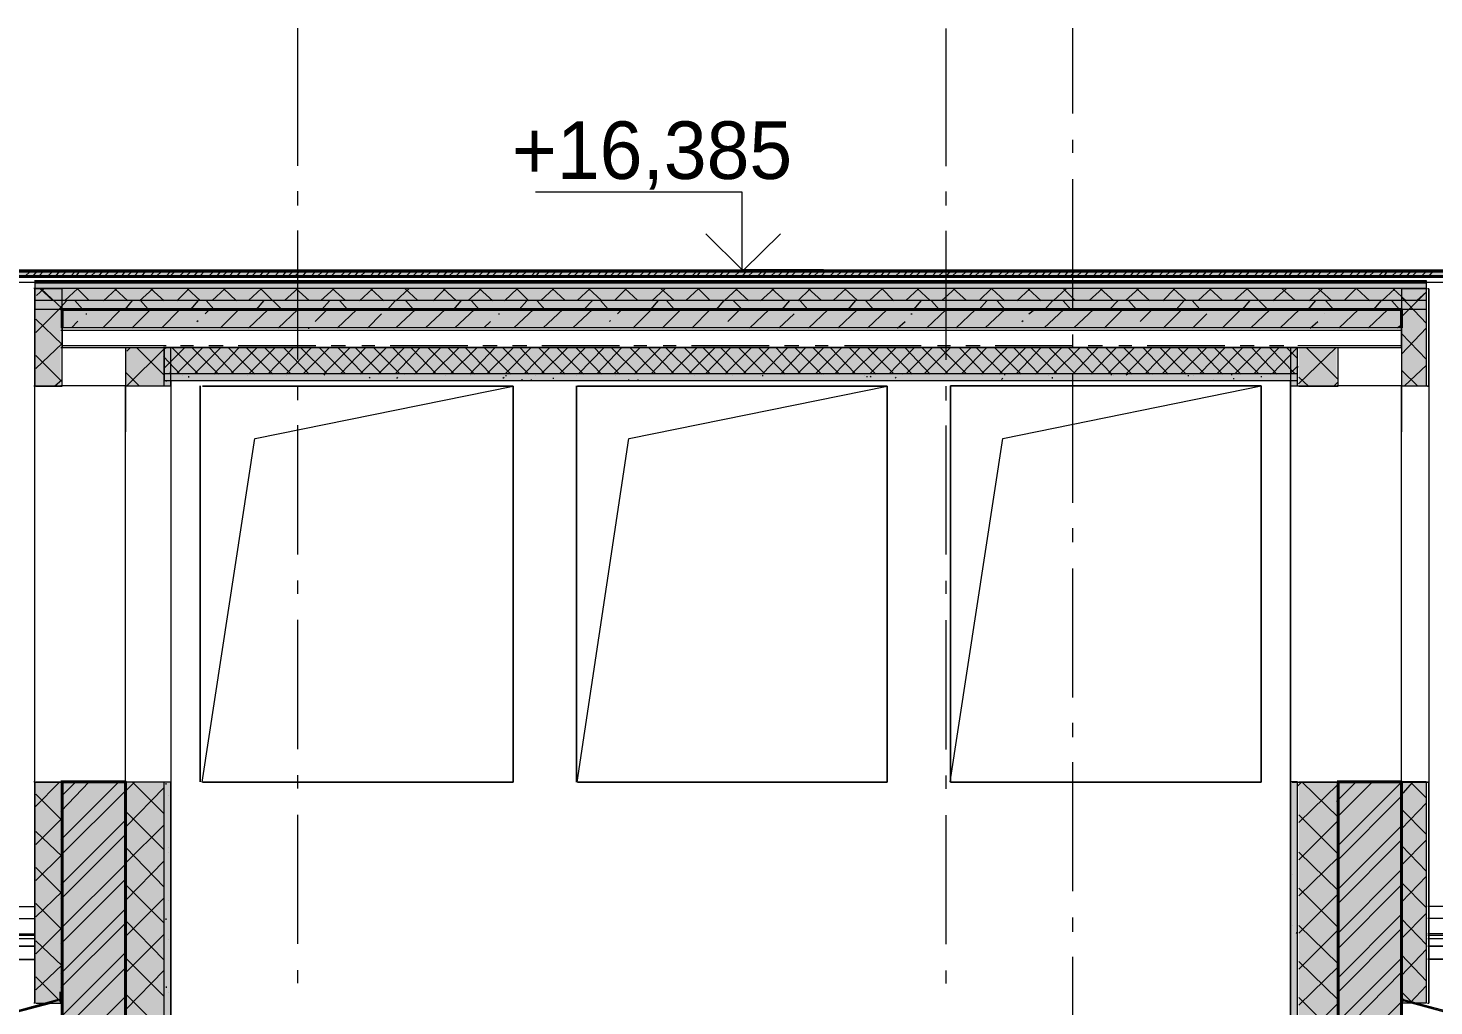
# Model space of a CAD drawing. Header units: millimetres. Extents: x -135211 to 49383, y -8033 to 228499.
# Drawn here: x -47643 to -42201, y 62192 to 65976 of the extents above; entities that cross this region are included whole.
import ezdxf

# ---------------------------------------------------------------- set-up
doc = ezdxf.new("R2010")
doc.units = ezdxf.units.MM
doc.layers.add('PDF _Геометрия', color=7, linetype='Continuous', true_color=0x1d1d1d)
doc.layers.add('PDF _Сплошная заливка', color=7, linetype='Continuous', true_color=0xffffff)
doc.layers.add('PDF _Текст', color=7, linetype='Continuous')

msp = doc.modelspace()

# ---------------------------------------------------------------- hatches: boundary and pattern name
at = {"layer": 'PDF _Сплошная заливка', "transparency": 33554559}
h = msp.add_hatch(color=256, dxfattribs=at)
h.paths.add_polyline_path([(-47517.6, 64591.3), (-47517.6, 64967.3), (-47613.1, 64967.3), (-47613.1, 64591.3)])
h.paths.add_polyline_path([(-47517.6, 63058.9), (-47613.1, 63058.9), (-47613.1, 62203.9), (-47517.6, 62203.9)])
h = msp.add_hatch(color=256, dxfattribs=at)
h.paths.add_polyline_path([(-42230.5, 64591.3), (-42230.5, 64967.9), (-42326.7, 64967.9), (-42326.7, 64591.3)])
h.paths.add_polyline_path([(-42230.5, 63058.9), (-42326.7, 63058.9), (-42326.7, 62203.9), (-42230.5, 62203.9)])
h = msp.add_hatch(color=256, dxfattribs=at)
h.paths.add_polyline_path([(-47119.7, 64591.3), (-47119.7, 64739.1), (-47264.7, 64739.1), (-47264.7, 64591.3)])
h.paths.add_polyline_path([(-47119.7, 63058.9), (-47264.7, 63058.9), (-47264.7, 61175.2), (-47119.7, 61175.2)])
h = msp.add_hatch(color=256, dxfattribs=at)
h.paths.add_polyline_path([(-47094.3, 64591.3), (-47094.3, 64738.9), (-47115.8, 64738.9), (-47115.8, 64591.3)])
h.paths.add_polyline_path([(-47094.3, 63058.9), (-47115.8, 63058.9), (-47115.8, 61175.2), (-47094.3, 61175.2)])
h = msp.add_hatch(color=256, dxfattribs=at)
h.paths.add_polyline_path([(-42730, 64591.3), (-42730, 64739.4), (-42755.3, 64739.4), (-42755.3, 64591.3)])
h.paths.add_polyline_path([(-42730, 63058.9), (-42755.3, 63058.9), (-42755.3, 61175.2), (-42730, 61175.2)])
h = msp.add_hatch(color=256, dxfattribs=at)
h.paths.add_polyline_path([(-42577.6, 64591.3), (-42577.6, 64738.7), (-42724.2, 64738.7), (-42724.2, 64591.3)])
h.paths.add_polyline_path([(-42577.6, 63058.9), (-42724.2, 63058.9), (-42724.2, 61175.2), (-42577.6, 61175.2)])
h = msp.add_hatch(color=256, dxfattribs=at)
h.paths.add_polyline_path([(-47598, 62199.6), (-47589.6, 62195.4), (-47589.6, 62199.6)])
h.paths.add_polyline_path([(-47648.8, 62186.9), (-47636.1, 62182.7), (-47636.1, 62186.9)])
h.paths.add_polyline_path([(-47682.7, 62178.5), (-47670, 62174.2), (-47670, 62178.5)])
h.paths.add_polyline_path([(-47615, 62195.4), (-47606.5, 62191.2), (-47606.5, 62195.4)])
h.paths.add_polyline_path([(-47699.6, 62174.2), (-47682.7, 62170), (-47682.7, 62174.2)])
h.paths.add_polyline_path([(-47581.1, 62203.9), (-47576.9, 62199.6), (-47576.9, 62203.9)])
h.paths.add_polyline_path([(-47665.8, 62182.7), (-47653.1, 62178.5), (-47653.1, 62182.7)])
h.paths.add_polyline_path([(-47559.9, 62203.9), (-47559.9, 62207.4), (-47563.4, 62207.4)])
h.paths.add_polyline_path([(-47631.9, 62191.2), (-47623.4, 62186.9), (-47623.4, 62191.2)])
h.paths.add_polyline_path([(-47699.6, 62170), (-47712.1, 62170), (-47712.1, 62168.9), (-47699.6, 62165.8)])
h = msp.add_hatch(color=256, dxfattribs=at)
h.paths.add_polyline_path([(-42272.8, 62203.9), (-42264.4, 62199.6), (-42264.4, 62203.9)])
h.paths.add_polyline_path([(-42145.8, 62170), (-42133.1, 62165.8), (-42133.1, 62144.6), (-42128.9, 62170)])
h.paths.add_polyline_path([(-42162.8, 62174.2), (-42145.8, 62170), (-42145.8, 62174.2)])
h.paths.add_polyline_path([(-42179.7, 62178.5), (-42162.8, 62174.2), (-42162.8, 62178.5)])
h.paths.add_polyline_path([(-42192.4, 62182.7), (-42179.7, 62178.5), (-42179.7, 62182.7)])
h.paths.add_polyline_path([(-42226.3, 62191.2), (-42213.6, 62186.9), (-42213.6, 62191.2)])
h.paths.add_polyline_path([(-42209.3, 62186.9), (-42196.6, 62182.7), (-42196.6, 62186.9)])
h.paths.add_polyline_path([(-42255.9, 62199.6), (-42247.4, 62195.4), (-42247.4, 62199.6)])
h.paths.add_polyline_path([(-42239, 62195.4), (-42230.5, 62191.2), (-42230.5, 62195.4)])
h.paths.add_polyline_path([(-42285.5, 62208.1), (-42281.3, 62203.9), (-42281.3, 62208.1)])

# ---------------------------------------------------------------- linework, layer by layer
at = {"layer": 'PDF _Геометрия', "color": 7, "lineweight": 9}
for points in [[(-46599.1, 65442.2), (-46599.1, 65975.5)], [(-44089.7, 65441.2), (-44089.7, 65974.6)], [(-43598.4, 65645.4), (-43598.4, 65975.6)], [(-43598.4, 65493), (-43598.4, 65543.8)], [(-43598.4, 64891.9), (-43598.4, 65391.4)], [(-46599.1, 65289.8), (-46599.1, 65344.8)], [(-44879.4, 65039.9), (-44879.4, 65340.4), (-45679.2, 65340.4)], [(-44089.7, 65288.9), (-44089.7, 65343.9)], [(-46599.1, 64692.9), (-46599.1, 65192.4)], [(-44089.7, 64691.9), (-44089.7, 65191.5)], [(-42159.4, 65035.4), (-42159.4, 65039.6), (-47679.3, 65039.6)], [(-44721.5, 65039.2), (-45022.2, 65039.2)], [(-44651.3, 65039.9), (-44880, 65039.9)], [(-44563.5, 65040.1), (-44652.2, 65040.1)], [(-47680.4, 64993.2), (-47616.9, 64993.2)], [(-47618.5, 64887.5), (-42229.6, 64887.5), (-42229.6, 64921.4), (-42229.6, 64968), (-42229.6, 64989.1), (-42229.6, 64993.4), (-42229.6, 64997.5), (-47618.5, 64997.5)], [(-42229.6, 64993.4), (-47618.5, 64993.4)], [(-42229.6, 64989.1), (-47618.5, 64989.1)], [(-47616.9, 64997.4), (-47616.9, 64993.2), (-47616.9, 64988.9), (-47616.9, 64967.8), (-47616.9, 64921.2), (-47616.9, 64887.3)], [(-42227, 64993), (-42159.4, 64993), (-42159.4, 65018.5)], [(-47621.1, 64591), (-47616.9, 64591), (-47616.9, 64967.8), (-47621.1, 64967.8)], [(-42326.7, 64968), (-42229.6, 64968), (-47618.5, 64968)], [(-47616.9, 64967.2), (-47616.9, 64967.2)], [(-47613.1, 64590.5), (-47511.6, 64590.5), (-47511.6, 64967.3), (-47613.1, 64967.3)], [(-42326.1, 64967.9), (-42326.1, 64591.1), (-42575.9, 64591.1)], [(-42326.7, 64591.2), (-42229.6, 64591.2), (-42229.6, 64968)], [(-42220.9, 64967.4), (-42220.9, 64590.6), (-42322.4, 64590.6)], [(-42225.3, 64590.6), (-42220.9, 64590.6), (-42220.9, 64967.4), (-42225.3, 64967.4)], [(-42220.9, 64967.4), (-42220.9, 64967.4)], [(-42229.6, 64921.4), (-47618.5, 64921.4)], [(-47515.9, 64739.3), (-42326.1, 64739.3), (-42326.1, 64815.4), (-47515.9, 64815.4)], [(-47511.6, 64814.8), (-47511.6, 64738.7)], [(-47515.9, 64807), (-42326.1, 64807)], [(-43598.4, 64739.6), (-43598.4, 64790.4)], [(-47510, 64746.9), (-47108, 64746.9)], [(-47265.9, 64739.2), (-47265.9, 64591.1), (-47265.9, 64413.3)], [(-47265.2, 64590.9), (-47116.8, 64590.9), (-47116.8, 64739.1), (-47265.2, 64739.1)], [(-47119.3, 64612.5), (-42729.7, 64612.5), (-42729.7, 64637.8), (-42729.7, 64739.4), (-47119.3, 64739.4)], [(-47116.8, 64739.1), (-47116.8, 64637.5), (-47116.8, 64612.1)], [(-47115.8, 64590.8), (-47090.4, 64590.8), (-47090.4, 64739), (-47115.8, 64739)], [(-47053.5, 64747.6), (-47002.7, 64747.6)], [(-46943.7, 64747.6), (-46888.6, 64747.6)], [(-46829.4, 64747.6), (-46528.9, 64747.6)], [(-46469.7, 64747.7), (-46414.8, 64747.7)], [(-46351.4, 64747.1), (-46300.8, 64747.1)], [(-46241.4, 64747.1), (-45941, 64747.1)], [(-45882.2, 64747.2), (-45827, 64747.2)], [(-45768.2, 64747.2), (-45712.9, 64747.2)], [(-45653.9, 64747.2), (-45353.2, 64747.2)], [(-45298.6, 64747.8), (-45247.9, 64747.8)], [(-45184.6, 64747.9), (-45133.8, 64747.9)], [(-45074.7, 64747.9), (-44774.1, 64747.9)], [(-44714.9, 64747.9), (-44660, 64747.9)], [(-44596.6, 64747.4), (-44546, 64747.4)], [(-44482.8, 64747.4), (-44186.2, 64747.4)], [(-44123, 64747.4), (-44072.2, 64747.4)], [(-44013.4, 64747.4), (-43958.1, 64747.4)], [(-43899.1, 64747.5), (-43598.4, 64747.5)], [(-43539.4, 64747.5), (-43484.3, 64747.5)], [(-43421, 64747), (-43370.3, 64747)], [(-43311, 64747), (-43010.5, 64747)], [(-42951.3, 64747), (-42896.5, 64747)], [(-42837.3, 64747), (-42782.4, 64747)], [(-42756.1, 64739.5), (-42756.1, 64591.4), (-42756.1, 63059), (-42756.1, 61175.3)], [(-42755.3, 64591.3), (-42729.7, 64591.3), (-42729.7, 64739.4), (-42755.3, 64739.4)], [(-42728.1, 64747.7), (-42326.1, 64747.7)], [(-42724.2, 64590.6), (-42571.8, 64590.6), (-42571.8, 64738.7), (-42724.2, 64738.7)], [(-42729.7, 64637.8), (-47119.3, 64637.8)], [(-47090.4, 64612), (-47090.4, 61415.9)], [(-43598.4, 64138.5), (-43598.4, 64638)], [(-42756.1, 61416.6), (-42756.1, 64612.6)], [(-47511.6, 64590.5), (-47617.3, 64590.5)], [(-47616.9, 64590.4), (-47616.9, 64590.4)], [(-47616.9, 63057.9), (-47616.9, 64590.4)], [(-47515.8, 63058.7), (-47265.9, 63058.7), (-47265.9, 64591.1), (-47515.8, 64591.1)], [(-47264.3, 64590.8), (-47090.4, 64590.8), (-47090.4, 63058.4), (-47264.3, 63058.4)], [(-46976.4, 63059), (-46976.4, 64591.4)], [(-46967.8, 64590.3), (-45765.6, 64590.3), (-45765.6, 63057.7), (-46967.8, 63057.7)], [(-46764.4, 64387.1), (-45765.6, 64590.3)], [(-46599.1, 64536.3), (-46599.1, 64591.3)], [(-45519.9, 63058.4), (-45519.9, 64590.8)], [(-45516, 64590.3), (-44317.8, 64590.3), (-44317.8, 63057.8), (-45516, 63057.8)], [(-45316.9, 64387.1), (-44317.8, 64590.3)], [(-44089.7, 64535.3), (-44089.7, 64590.3)], [(-44072.2, 64590.8), (-42870.1, 64590.8), (-42870.1, 63058.4), (-44072.2, 63058.4)], [(-44072.2, 63058.4), (-44072.2, 64590.8)], [(-43869.4, 64387.6), (-42870.1, 64590.8)], [(-42571.8, 64590.6), (-42749.7, 64590.6)], [(-42575.9, 63058.7), (-42326.1, 63058.7), (-42326.1, 64591.1), (-42326.1, 64413.3)], [(-42220.9, 64590.6), (-42220.9, 64590.6)], [(-42220.9, 64590.6), (-42220.9, 63058.2)], [(-46599.1, 63939.4), (-46599.1, 64438.9)], [(-44089.7, 63938.4), (-44089.7, 64437.9)], [(-46968.9, 63057.9), (-46765.8, 64387.2)], [(-45517.1, 63057.9), (-45318.1, 64387.2)], [(-44073.7, 63058.6), (-43870.4, 64387.8)], [(-43598.4, 63986.1), (-43598.4, 64041.1)], [(-46599.1, 63787), (-46599.1, 63837.9)], [(-44089.7, 63786), (-44089.7, 63836.8)], [(-43598.4, 63385), (-43598.4, 63884.5)], [(-46599.1, 63186), (-46599.1, 63685.4)], [(-44089.7, 63184.8), (-44089.7, 63684.4)], [(-43598.4, 63232.6), (-43598.4, 63287.6)], [(-43598.4, 62635.7), (-43598.4, 63135.2)], [(-46599.1, 63033.6), (-46599.1, 63084.4)], [(-44089.7, 63032.4), (-44089.7, 63083.2)], [(-47621.1, 62203.5), (-47616.9, 62203.5), (-47616.9, 63058.6), (-47621.1, 63058.6)], [(-47617.3, 63058), (-47511.6, 63058), (-47613.1, 63058)], [(-47616.9, 63057.9), (-47616.9, 63057.9)], [(-47265.2, 61174.7), (-47116.8, 61174.7), (-47116.8, 63058.5), (-47265.2, 63058.5)], [(-47115.8, 61174.6), (-47090.4, 61174.6), (-47090.4, 63058.4), (-47115.8, 63058.4)], [(-42755.3, 61175.2), (-42729.7, 61175.2), (-42729.7, 63058.9), (-42755.3, 63058.9)], [(-42749.7, 63058.1), (-42571.8, 63058.1), (-42724.2, 63058.1)], [(-42326.7, 62203.7), (-42229.6, 62203.7), (-42229.6, 63058.8), (-42326.7, 63058.8)], [(-42322.4, 63058.2), (-42220.9, 63058.2), (-42220.9, 62203)], [(-42225.3, 62203), (-42220.9, 62203), (-42220.9, 63058.2), (-42225.3, 63058.2)], [(-42220.9, 63058.2), (-42220.9, 63058.2)], [(-46599.1, 62432.5), (-46599.1, 62932)], [(-44089.7, 62431.3), (-44089.7, 62930.8)], [(-47616.9, 62575.3), (-51121.9, 62575.3)], [(-47616.9, 62528.8), (-50360, 62528.8)], [(-43598.4, 62479.1), (-43598.4, 62534.1)], [(-41984, 62576.2), (-42225.2, 62576.2)], [(-41984, 62529.7), (-42225.2, 62529.7)], [(-50474.5, 62452.5), (-47616.9, 62452.5)], [(-50339, 62465.3), (-47616.9, 62465.3)], [(-47616.9, 62469.5), (-50326.4, 62469.5)], [(-41984, 62470.4), (-42225.2, 62470.4)], [(-42225.2, 62466.1), (-41984, 62466.1)], [(-42225.2, 62453.4), (-41984, 62453.4)], [(-43598.4, 61882.2), (-43598.4, 62381.7)], [(-46599.1, 62280.1), (-46599.1, 62330.9)], [(-44089.7, 62278.9), (-44089.7, 62329.7)], [(-47715.2, 62165.6), (-47529.1, 62216.4), (-47529.1, 62212.2), (-47715.2, 62161.3)], [(-47564.2, 62203.2), (-47712.4, 62165.1)], [(-47712.1, 62160.8), (-47555.5, 62203.1)], [(-47616.9, 62202.8), (-47616.9, 62202.8)], [(-47613.1, 62202.9), (-47511.6, 62202.9)], [(-47529.1, 62212.2), (-47529.1, 62216.4)], [(-47524.2, 62211.4), (-47511.6, 62211.4), (-47511.6, 62215.6), (-47524.2, 62215.6)], [(-47520.4, 62246), (-47520.4, 62216.3)], [(-47515.8, 62215.6), (-47511.6, 62215.6), (-47511.6, 62245.2), (-47515.8, 62245.2)], [(-42326.1, 62216.3), (-42326.1, 62245.9), (-42326.1, 62216.3), (-42326.1, 62212)], [(-42326.1, 62245.9), (-42326.1, 62245.9)], [(-42326.1, 62216.3), (-42326.1, 62216.3)], [(-42325.7, 62212), (-42317.4, 62212), (-42317.4, 62216.3), (-42325.7, 62216.3)], [(-42289.6, 62203.9), (-42133.1, 62161.5), (-42319.2, 62212.3)], [(-42317.4, 62216.3), (-42317.4, 62212)], [(-42314.9, 62215.9), (-42124.3, 62165.1), (-42124.3, 62143.9), (-42128.8, 62143.9), (-42124.3, 62143.9), (-42124.3, 62165.1), (-42276.9, 62203.1)], [(-42220.9, 62203), (-42220.9, 62203)]]:
    msp.add_lwpolyline(points, dxfattribs=at)
at = {"layer": 'PDF _Геометрия', "color": 7, "lineweight": 18}
for points in [[(-44879.4, 65039.9), (-45019.2, 65179.6)], [(-44874.1, 65039.2), (-44730.2, 65179)]]:
    msp.add_lwpolyline(points, dxfattribs=at)
at = {"layer": 'PDF _Геометрия', "color": 7, "lineweight": 40}
for points in [[(-47679.3, 65014.2), (-42159.4, 65014.2), (-42159.4, 65035.4), (-47679.3, 65035.4)], [(-42326.1, 64815.4), (-42326.1, 64887.4), (-47515.9, 64887.4)], [(-47511.6, 64886.8), (-47511.6, 64814.8)], [(-47515.8, 61174.9), (-47265.9, 61174.9), (-47265.9, 63058.7), (-47515.8, 63058.7)], [(-47511.6, 62202.9), (-47511.6, 63058), (-47511.6, 62202.9), (-47511.6, 61174.2)], [(-47265.9, 63058.7), (-47265.9, 61174.9)], [(-42575.9, 63058.7), (-42326.1, 63058.7), (-42326.1, 62203.6), (-42326.1, 61174.9), (-42575.9, 61174.9)], [(-42326.1, 62203.6), (-42326.1, 63058.7)]]:
    msp.add_lwpolyline(points, dxfattribs=at)
at = {"layer": 'PDF _Геометрия', "lineweight": 9}
for points in [[(-47655.4, 65014.4), (-47634.4, 65035.5)], [(-47624.9, 65014.2), (-47608.1, 65035.4)], [(-47602.8, 65014.7), (-47581.8, 65035.9)], [(-47567.7, 65014), (-47546.7, 65035.2)], [(-47537.2, 65013.9), (-47520.4, 65035)], [(-47515.1, 65014.3), (-47494, 65035.4)], [(-47480, 65013.6), (-47459, 65034.8)], [(-47458.2, 65014.6), (-47441.4, 65035.8)], [(-47427.4, 65013.9), (-47406.3, 65035.1)], [(-47401, 65014.4), (-47380, 65035.5)], [(-47370.5, 65014.2), (-47353.7, 65035.4)], [(-47348.4, 65014.6), (-47327.3, 65035.8)], [(-47313.3, 65013.9), (-47292.2, 65035.1)], [(-47282.8, 65013.8), (-47265.9, 65035)], [(-47260.7, 65014.2), (-47239.6, 65035.4)], [(-47234.4, 65014.7), (-47213.3, 65035.8)], [(-47203.8, 65014.5), (-47187, 65035.7)], [(-47173, 65013.8), (-47151.9, 65035)], [(-47146.7, 65014.2), (-47125.5, 65035.4)], [(-47111.6, 65013.6), (-47090.4, 65034.7)], [(-47094, 65014.6), (-47072.9, 65035.8)], [(-47058.9, 65013.9), (-47037.8, 65035)], [(-47032.6, 65014.3), (-47011.5, 65035.5)], [(-47002.1, 65014.2), (-46985.2, 65035.3)], [(-46980, 65014.6), (-46958.8, 65035.8)], [(-46944.9, 65013.9), (-46923.7, 65035.1)], [(-46914.4, 65013.8), (-46897.4, 65035)], [(-46892.3, 65014.2), (-46871.1, 65035.4)], [(-46866, 65014.6), (-46844.8, 65035.8)], [(-46835.4, 65014.5), (-46818.4, 65035.7)], [(-46804.6, 65013.8), (-46783.4, 65035)], [(-46778.2, 65014.2), (-46757, 65035.4)], [(-46747.7, 65014.2), (-46730.7, 65035.3)], [(-46725.6, 65014.6), (-46704.4, 65035.7)], [(-46690.5, 65013.8), (-46669.3, 65035)], [(-46660, 65013.7), (-46643, 65034.9)], [(-46637.9, 65014.1), (-46616.6, 65035.3)], [(-46611.6, 65014.6), (-46590.3, 65035.8)], [(-46581, 65014.4), (-46564, 65035.7)], [(-46550.2, 65013.7), (-46528.9, 65034.9)], [(-46523.9, 65014.2), (-46502.6, 65035.3)], [(-46497.5, 65014.6), (-46476.3, 65035.8)], [(-46471.2, 65014.5), (-46449.9, 65035.7)], [(-46436.1, 65013.8), (-46414.8, 65034.9)], [(-46409.8, 65014.2), (-46388.5, 65035.4)], [(-46379.2, 65014.1), (-46362.2, 65035.3)], [(-46357.2, 65014.5), (-46335.9, 65035.7)], [(-46322.1, 65013.8), (-46300.8, 65035)], [(-46291.5, 65013.7), (-46274.5, 65034.9)], [(-46269.5, 65014.1), (-46248.1, 65035.3)], [(-46243.2, 65014.5), (-46221.8, 65035.7)], [(-46212.6, 65014.4), (-46195.5, 65035.6)], [(-46181.8, 65013.7), (-46160.4, 65034.9)], [(-46155.4, 65014.2), (-46134.1, 65035.3)], [(-46124.9, 65014.1), (-46107.8, 65035.2)], [(-46102.8, 65014.5), (-46081.4, 65035.6)], [(-46067.7, 65013.7), (-46046.3, 65034.9)], [(-46037.1, 65013.7), (-46020, 65034.8)], [(-46015.1, 65014.1), (-45993.7, 65035.2)], [(-45988.8, 65014.5), (-45967.4, 65035.6)], [(-45958.2, 65014.4), (-45941, 65035.5)], [(-45927.4, 65013.7), (-45905.9, 65034.8)], [(-45901.1, 65014.1), (-45879.6, 65035.3)], [(-45870.5, 65014), (-45853.3, 65035.2)], [(-45847.9, 65014.4), (-45827, 65035.6)], [(-45812.8, 65013.7), (-45791.9, 65034.9)], [(-45786.5, 65014.1), (-45765.6, 65035.3)], [(-45760.2, 65014), (-45739.2, 65035.2)], [(-45733.9, 65014.4), (-45712.9, 65035.6)], [(-45698.8, 65013.8), (-45677.8, 65034.9)], [(-45677.5, 65014.7), (-45660.3, 65035.9)], [(-45646.1, 65014.1), (-45625.2, 65035.2)], [(-45619.8, 65014.4), (-45598.9, 65035.6)], [(-45589.2, 65014.4), (-45572.5, 65035.5)], [(-45558.4, 65013.6), (-45537.4, 65034.8)], [(-45532.1, 65014.1), (-45511.1, 65035.2)], [(-45501.5, 65014), (-45484.8, 65035.1)], [(-45479.5, 65014.4), (-45458.5, 65035.6)], [(-45444.4, 65013.7), (-45423.4, 65034.9)], [(-45413.8, 65013.6), (-45397.1, 65034.7)], [(-45391.7, 65014), (-45370.7, 65035.2)], [(-45365.4, 65014.4), (-45344.4, 65035.6)], [(-45334.8, 65014.3), (-45318.1, 65035.5)], [(-45312.8, 65014.7), (-45291.8, 65035.9)], [(-45277.7, 65014), (-45256.7, 65035.2)], [(-45247.1, 65013.9), (-45230.3, 65035.1)], [(-45225.1, 65014.3), (-45204, 65035.5)], [(-45190, 65013.6), (-45168.9, 65034.8)], [(-45163.7, 65014), (-45142.6, 65035.2)], [(-45137.4, 65013.9), (-45116.3, 65035.1)], [(-45111, 65014.4), (-45090, 65035.5)], [(-45076, 65013.7), (-45054.9, 65034.8)], [(-45054.1, 65014.6), (-45037.3, 65035.8)], [(-45023.3, 65014), (-45002.2, 65035.1)], [(-44997, 65014.4), (-44975.9, 65035.6)], [(-44966.4, 65014.2), (-44949.6, 65035.4)], [(-44944.4, 65014.7), (-44923.3, 65035.8)], [(-44909.3, 65014), (-44888.2, 65035.2)], [(-44878.6, 65013.9), (-44861.8, 65035)], [(-44856.7, 65014.3), (-44835.5, 65035.4)], [(-44821.6, 65013.6), (-44800.4, 65034.8)], [(-44799.7, 65014.6), (-44782.9, 65035.8)], [(-44768.9, 65013.9), (-44747.8, 65035.1)], [(-44742.6, 65014.3), (-44721.5, 65035.5)], [(-44712, 65014.2), (-44695.1, 65035.4)], [(-44690, 65014.6), (-44668.8, 65035.8)], [(-44654.9, 65014), (-44633.7, 65035.1)], [(-44624.2, 65013.8), (-44607.4, 65035)], [(-44602.3, 65014.2), (-44581.1, 65035.4)], [(-44576, 65014.7), (-44554.7, 65035.8)], [(-44540.9, 65014), (-44519.6, 65035.2)], [(-44514.6, 65013.9), (-44493.3, 65035)], [(-44488.2, 65014.2), (-44467, 65035.4)], [(-44461.9, 65014.7), (-44440.7, 65035.8)], [(-44431.2, 65014.5), (-44414.4, 65035.7)], [(-44400.5, 65013.9), (-44379.3, 65035)], [(-44374.2, 65014.3), (-44352.9, 65035.5)], [(-44343.5, 65014.2), (-44326.6, 65035.4)], [(-44321.6, 65014.6), (-44300.3, 65035.8)], [(-44286.5, 65013.9), (-44265.2, 65035.1)], [(-44255.8, 65013.8), (-44238.9, 65035)], [(-44233.9, 65014.2), (-44212.6, 65035.4)], [(-44207.5, 65014.6), (-44186.2, 65035.8)], [(-44176.8, 65014.5), (-44159.9, 65035.7)], [(-44146.1, 65013.8), (-44124.8, 65035)], [(-44119.8, 65014.2), (-44098.5, 65035.4)], [(-44089.1, 65014.1), (-44072.2, 65035.3)], [(-44067.2, 65014.6), (-44045.9, 65035.7)], [(-44032.1, 65013.9), (-44010.8, 65035)], [(-44001.4, 65013.7), (-43984.4, 65034.9)], [(-43979.5, 65014.1), (-43958.1, 65035.3)], [(-43953.2, 65014.6), (-43931.8, 65035.8)], [(-43922.4, 65014.4), (-43905.5, 65035.6)], [(-43891.7, 65013.8), (-43870.4, 65035)], [(-43865.4, 65014.2), (-43844, 65035.3)], [(-43839.1, 65014.6), (-43817.7, 65035.8)], [(-43812.8, 65014.5), (-43791.4, 65035.6)], [(-43777.7, 65013.8), (-43756.3, 65035)], [(-43751.4, 65014.2), (-43730, 65035.4)], [(-43720.7, 65014.1), (-43703.7, 65035.3)], [(-43698.8, 65014.5), (-43677.3, 65035.6)], [(-43663.7, 65013.8), (-43642.2, 65035)], [(-43633, 65013.7), (-43615.9, 65034.9)], [(-43611, 65014.1), (-43589.6, 65035.3)], [(-43584.2, 65014.5), (-43563.3, 65035.7)], [(-43554, 65014.4), (-43537, 65035.6)], [(-43522.8, 65013.8), (-43501.9, 65034.9)], [(-43496.5, 65014.2), (-43475.5, 65035.3)], [(-43466.3, 65014.1), (-43449.2, 65035.2)], [(-43443.8, 65014.5), (-43422.9, 65035.6)], [(-43408.7, 65013.8), (-43387.8, 65034.9)], [(-43378.6, 65013.7), (-43361.5, 65034.8)], [(-43356.1, 65014.1), (-43335.2, 65035.3)], [(-43329.8, 65014.5), (-43308.8, 65035.7)], [(-43299.6, 65014.3), (-43282.5, 65035.5)], [(-43268.4, 65013.7), (-43247.4, 65034.9)], [(-43242.1, 65014.1), (-43221.1, 65035.3)], [(-43215.8, 65014.5), (-43194.8, 65035.6)], [(-43189.4, 65014.4), (-43168.4, 65035.6)], [(-43154.3, 65013.7), (-43133.4, 65034.9)], [(-43128, 65014.1), (-43107, 65035.3)], [(-43097.8, 65014), (-43080.7, 65035.2)], [(-43075.4, 65014.4), (-43054.4, 65035.6)], [(-43040.3, 65013.8), (-43019.3, 65034.9)], [(-43018.9, 65014.7), (-43001.7, 65035.9)], [(-42987.7, 65014), (-42966.6, 65035.2)], [(-42961.4, 65014.5), (-42940.3, 65035.6)], [(-42931.2, 65014.3), (-42914, 65035.5)], [(-42900, 65013.6), (-42878.9, 65034.8)], [(-42873.6, 65014.1), (-42852.6, 65035.3)], [(-42843.4, 65014), (-42826.3, 65035.1)], [(-42821, 65014.4), (-42799.9, 65035.6)], [(-42785.9, 65013.7), (-42764.8, 65034.9)], [(-42764.5, 65014.6), (-42747.3, 65035.8)], [(-42733.3, 65014), (-42712.2, 65035.2)], [(-42707, 65014.4), (-42685.9, 65035.6)], [(-42676.2, 65014.3), (-42659.6, 65035.4)], [(-42654.3, 65014.7), (-42633.2, 65035.8)], [(-42619.3, 65014), (-42598.1, 65035.2)], [(-42592.9, 65014.4), (-42571.8, 65035.6)], [(-42566.6, 65014.3), (-42545.5, 65035.5)], [(-42531.5, 65013.7), (-42510.4, 65034.8)], [(-42505.2, 65014.1), (-42484.1, 65035.2)], [(-42474.5, 65013.9), (-42457.8, 65035.1)], [(-42452.6, 65014.3), (-42431.4, 65035.5)], [(-42417.5, 65013.7), (-42396.3, 65034.9)], [(-42395.5, 65014.6), (-42378.8, 65035.8)], [(-42364.9, 65014), (-42343.7, 65035.1)], [(-42338.6, 65014.4), (-42317.4, 65035.5)], [(-42307.8, 65014.3), (-42291, 65035.4)], [(-42285.9, 65014.6), (-42264.7, 65035.8)], [(-42250.8, 65014), (-42229.6, 65035.2)], [(-42220.1, 65013.9), (-42203.3, 65035)], [(-47546.7, 64921.4), (-47597.7, 64968)], [(-47511.6, 64891.1), (-47592, 64967.3)], [(-47501.2, 64921.5), (-47450.2, 64968.1)], [(-47406.3, 64921.3), (-47452.6, 64967.9)], [(-47351.6, 64920.8), (-47301, 64967.4)], [(-47257.1, 64920.7), (-47307.8, 64967.2)], [(-47211.3, 64920.8), (-47160.6, 64967.3)], [(-47116.8, 64920.5), (-47167.5, 64967.1)], [(-47066.8, 64920.7), (-47020.3, 64967.2)], [(-46976.4, 64921), (-47027.2, 64967.6)], [(-46930.7, 64921.1), (-46879.9, 64967.7)], [(-46836, 64920.9), (-46886.9, 64967.5)], [(-46790.4, 64921.1), (-46739.5, 64967.6)], [(-46695.6, 64920.8), (-46742.3, 64967.4)], [(-46650.1, 64921.5), (-46599.1, 64968.1)], [(-46555.2, 64921.3), (-46606.3, 64967.9)], [(-46509.3, 64921.4), (-46458.7, 64968)], [(-46414.8, 64921.2), (-46465.4, 64967.8)], [(-46360.2, 64920.8), (-46309.6, 64967.3)], [(-46265.7, 64920.5), (-46316.4, 64967.1)], [(-46219.9, 64920.6), (-46169.2, 64967.2)], [(-46134.1, 64921.6), (-46184.8, 64968.1)], [(-46075.3, 64920.5), (-46028.8, 64967.1)], [(-45984.9, 64920.9), (-46035.7, 64967.5)], [(-45939.3, 64921), (-45888.4, 64967.6)], [(-45844.5, 64920.8), (-45895.4, 64967.4)], [(-45799, 64920.9), (-45748, 64967.5)], [(-45704.1, 64920.7), (-45750.9, 64967.3)], [(-45658.7, 64921.4), (-45607.6, 64967.9)], [(-45563.8, 64921.2), (-45614.3, 64967.8)], [(-45517.8, 64921.3), (-45467.2, 64967.9)], [(-45423.4, 64921.1), (-45474, 64967.7)], [(-45373.2, 64921.2), (-45326.9, 64967.8)], [(-45283, 64921.6), (-45333.7, 64968.1)], [(-45228.5, 64920.5), (-45177.7, 64967.1)], [(-45142.6, 64921.4), (-45193.4, 64968)], [(-45096.9, 64921.6), (-45046.1, 64968.1)], [(-45002.2, 64921.4), (-45048.8, 64967.9)], [(-44947.9, 64920.9), (-44896.9, 64967.5)], [(-44853.1, 64920.7), (-44904, 64967.3)], [(-44807.6, 64920.8), (-44756.5, 64967.4)], [(-44712.7, 64920.6), (-44763.7, 64967.2)], [(-44662.9, 64920.7), (-44616.2, 64967.3)], [(-44572.3, 64921.1), (-44622.9, 64967.6)], [(-44526.4, 64921.2), (-44475.8, 64967.8)], [(-44431.9, 64921), (-44482.6, 64967.6)], [(-44386.1, 64921.1), (-44335.4, 64967.7)], [(-44291.5, 64920.9), (-44337.9, 64967.5)], [(-44245.8, 64921.5), (-44195, 64968.1)], [(-44151.1, 64921.3), (-44202, 64967.9)], [(-44105.5, 64921.5), (-44054.6, 64968)], [(-44010.8, 64921.2), (-44061.6, 64967.8)], [(-43960.8, 64921.3), (-43914.2, 64967.9)], [(-43861.6, 64920.6), (-43912.6, 64967.2)], [(-43816.1, 64920.7), (-43765.1, 64967.3)], [(-43721.2, 64920.5), (-43772.3, 64967.1)], [(-43675.3, 64920.6), (-43624.7, 64967.2)], [(-43589.6, 64921.5), (-43636.3, 64968.1)], [(-43535, 64921.1), (-43484.3, 64967.6)], [(-43440.4, 64920.9), (-43491.1, 64967.4)], [(-43394.7, 64921), (-43343.9, 64967.5)], [(-43300.1, 64920.8), (-43350.8, 64967.3)], [(-43249.9, 64920.9), (-43203.5, 64967.5)], [(-43159.7, 64921.2), (-43210.5, 64967.8)], [(-43107, 64887.7), (-43136.9, 64921.5)], [(-43114, 64921.3), (-43063.2, 64967.9)], [(-43019.3, 64921.1), (-43070.2, 64967.7)], [(-42973.7, 64921.2), (-42922.8, 64967.8)], [(-42878.9, 64921), (-42925.5, 64967.6)], [(-42824.7, 64920.6), (-42773.6, 64967.2)], [(-42738.5, 64921.5), (-42789.6, 64968.1)], [(-42683.8, 64920.5), (-42633.2, 64967.1)], [(-42598.1, 64921.4), (-42648.7, 64968)], [(-42548.4, 64921.5), (-42501.6, 64968.1)], [(-42449, 64920.8), (-42499.6, 64967.3)], [(-42403.2, 64920.8), (-42352.5, 64967.4)], [(-42308.6, 64920.7), (-42359.3, 64967.2)], [(-42267.6, 64921.4), (-42229.6, 64955.2), (-42326.7, 64857.9)], [(-42229.6, 64832.5), (-42326.7, 64934.1)], [(-47613.1, 64797.9), (-47511.6, 64899.5)], [(-47494, 64920.6), (-47523.5, 64886.7)], [(-47515.8, 64883.1), (-47511.6, 64887.4)], [(-47432.6, 64887.6), (-47462.1, 64921.5)], [(-47419.3, 64870.6), (-47415.1, 64870.6)], [(-47355.7, 64814.9), (-47283.5, 64886.9)], [(-47239.6, 64921.1), (-47269.1, 64887.2)], [(-47241.2, 64815), (-47169.4, 64886.9)], [(-47178.2, 64887.5), (-47207.7, 64921.4)], [(-47127.2, 64815), (-47055.3, 64887)], [(-46985.2, 64921.1), (-47014.8, 64887.2)], [(-46958.2, 64870), (-46941.3, 64887)], [(-46923.7, 64887.5), (-46953.4, 64921.3)], [(-46899.3, 64815), (-46827.2, 64887)], [(-46789.6, 64815.1), (-46713.2, 64887.1)], [(-46730.7, 64921), (-46760.4, 64887.1)], [(-46660.5, 64886.8), (-46694.5, 64920.7)], [(-46675.1, 64815.1), (-46599.1, 64887.1)], [(-46531.9, 64840.6), (-46485, 64887.1)], [(-46476.3, 64920.9), (-46506.1, 64887)], [(-46447.2, 64815.2), (-46371, 64887.1)], [(-46406.1, 64886.7), (-46435.9, 64920.6)], [(-46329.4, 64814.8), (-46274.5, 64869.8)], [(-46221.8, 64920.9), (-46251.7, 64887)], [(-46219.2, 64815.3), (-46142.8, 64887.2)], [(-46151.6, 64886.7), (-46181, 64920.5)], [(-46104.7, 64815.3), (-46028.8, 64887.2)], [(-45967.4, 64920.8), (-45996.8, 64887)], [(-45990.8, 64815.3), (-45914.7, 64887.3)], [(-45897.2, 64886.6), (-45926.6, 64920.5)], [(-45822.5, 64870.4), (-45818.2, 64870.4)], [(-45762.8, 64815.4), (-45686.6, 64887.3)], [(-45712.9, 64920.8), (-45742.4, 64886.9)], [(-45642.7, 64886.6), (-45672.3, 64920.4)], [(-45648.9, 64815.4), (-45572.5, 64887.4)], [(-45534.9, 64815.4), (-45458.5, 64887.4)], [(-45458.5, 64921.2), (-45492.4, 64887.4)], [(-45397.1, 64887.6), (-45426.7, 64921.5)], [(-45361.1, 64869.9), (-45344.4, 64886.9)], [(-45302.1, 64814.9), (-45230.3, 64886.9)], [(-45204, 64921.2), (-45233.7, 64887.3)], [(-45188.2, 64815), (-45116.3, 64886.9)], [(-45142.6, 64887.6), (-45172.3, 64921.4)], [(-45074.2, 64815), (-45002.2, 64887)], [(-44949.6, 64921.1), (-44979.4, 64887.3)], [(-44934.8, 64840.4), (-44888.2, 64887)], [(-44879.4, 64887), (-44913, 64920.8)], [(-44850.1, 64815), (-44774.1, 64887)], [(-44736.8, 64815.2), (-44677.6, 64870.2)], [(-44695.1, 64921.1), (-44725, 64887.2)], [(-44624.9, 64886.9), (-44654.8, 64920.7)], [(-44622.1, 64815.1), (-44546, 64887.1)], [(-44508.2, 64815.2), (-44431.9, 64887.1)], [(-44440.7, 64921), (-44470.1, 64887.2)], [(-44370.5, 64886.8), (-44399.9, 64920.7)], [(-44394.2, 64815.2), (-44317.8, 64887.2)], [(-44225.7, 64870.3), (-44221.3, 64870.3)], [(-44186.2, 64921), (-44215.7, 64887.1)], [(-44165.7, 64815.2), (-44089.7, 64887.2)], [(-44116, 64886.8), (-44145.6, 64920.7)], [(-44051.8, 64815.2), (-43975.7, 64887.2)], [(-43931.8, 64920.9), (-43961.4, 64887)], [(-43937.8, 64815.3), (-43861.6, 64887.3)], [(-43861.6, 64886.7), (-43891.2, 64920.6)], [(-43768.9, 64870.4), (-43747.5, 64887.3)], [(-43709.9, 64815.4), (-43633.5, 64887.3)], [(-43677.3, 64920.8), (-43707, 64887)], [(-43607.1, 64886.7), (-43636.8, 64920.5)], [(-43595.3, 64815.4), (-43519.4, 64887.3)], [(-43477.5, 64814.9), (-43405.3, 64886.8)], [(-43422.9, 64921.3), (-43456.5, 64887.4)], [(-43352.7, 64886.6), (-43382.5, 64920.5)], [(-43337.6, 64840.3), (-43291.3, 64886.9)], [(-43249, 64814.9), (-43177.2, 64886.9)], [(-43168.4, 64921.3), (-43198.3, 64887.4)], [(-43136, 64815.1), (-43080.7, 64870.1)], [(-43021.1, 64815), (-42949.1, 64887)], [(-42914, 64921.2), (-42943.4, 64887.3)], [(-42911, 64815), (-42835, 64887)], [(-42843.8, 64887.1), (-42877.6, 64920.9)], [(-42797, 64815.1), (-42721, 64887)], [(-42659.6, 64921.2), (-42689, 64887.3)], [(-42624.5, 64870.2), (-42624.5, 64870.2)], [(-42589.4, 64887), (-42618.8, 64920.9)], [(-42569.1, 64815.1), (-42492.8, 64887.1)], [(-42455.1, 64815.1), (-42378.8, 64887.1)], [(-42405.1, 64921.1), (-42434.6, 64887.2)], [(-42334.9, 64886.9), (-42364.5, 64920.8)], [(-47511.6, 64751.4), (-47613.1, 64848.8)], [(-47475.4, 64815.7), (-47450.2, 64841.1)], [(-46989.4, 64840.6), (-46985.2, 64844.8)], [(-46559.5, 64814.9), (-46555.2, 64814.9)], [(-45878.5, 64815.5), (-45853.3, 64840.9)], [(-45392.6, 64840.5), (-45388.3, 64844.8)], [(-44958.4, 64814.8), (-44958.4, 64814.8)], [(-44277.1, 64814.9), (-44247.7, 64840.3)], [(-43795.8, 64840.4), (-43791.4, 64844.6)], [(-43361.5, 64814.7), (-43361.5, 64814.7)], [(-42680.2, 64814.8), (-42650.8, 64840.1)], [(-42342.9, 64815.4), (-42326.1, 64828.1)], [(-42326.7, 64714), (-42229.6, 64815.5)], [(-42229.6, 64692.8), (-42326.7, 64794.4)], [(-47613.1, 64658.2), (-47511.6, 64755.6)], [(-47511.6, 64607.4), (-47613.1, 64709)], [(-47261, 64725.9), (-47248.4, 64738.6)], [(-47261, 64590.9), (-47116.8, 64734.8)], [(-47116.8, 64633.3), (-47222.4, 64739.1)], [(-47055.3, 64637.7), (-47118.8, 64705.5)], [(-47116.4, 64734.8), (-47108, 64739)], [(-47113.9, 64662.5), (-47037.8, 64738.7)], [(-46985.2, 64638), (-47086.7, 64739.6)], [(-47069.2, 64637.3), (-46967.6, 64738.9)], [(-46906.2, 64637), (-47007.8, 64738.6)], [(-46999.1, 64637.6), (-46897.4, 64739.2)], [(-46844.8, 64637.9), (-46942.3, 64739.5)], [(-46924.7, 64637.2), (-46827.2, 64738.9)], [(-46765.8, 64637), (-46867.6, 64738.6)], [(-46858.9, 64637.5), (-46757, 64739.1)], [(-46695.6, 64637.2), (-46797, 64738.8)], [(-46788.2, 64637.7), (-46686.8, 64739.3)], [(-46625.4, 64637.4), (-46726.9, 64739)], [(-46713.9, 64637.4), (-46616.6, 64739)], [(-46555.2, 64637.1), (-46652.5, 64738.7)], [(-46643.7, 64637.7), (-46546.5, 64739.3)], [(-46485, 64637.3), (-46586.7, 64738.9)], [(-46577.9, 64637.9), (-46476.3, 64739.4)], [(-46414.8, 64637.6), (-46516.5, 64739.2)], [(-46499, 64637), (-46397.3, 64738.6)], [(-46344.6, 64637.3), (-46442.2, 64738.8)], [(-46433.4, 64637.8), (-46335.9, 64739.4)], [(-46274.5, 64637.5), (-46375.8, 64739.1)], [(-46358.3, 64636.8), (-46256.9, 64738.5)], [(-46204.3, 64637.7), (-46305.7, 64739.3)], [(-46288.2, 64637.1), (-46186.7, 64738.7)], [(-46134.1, 64637.4), (-46231.3, 64739)], [(-46222.5, 64637.9), (-46125.3, 64739.5)], [(-46063.9, 64637.6), (-46161.2, 64739.3)], [(-46147.9, 64637), (-46046.3, 64738.6)], [(-45993.7, 64637.9), (-46095.3, 64739.4)], [(-46077.8, 64637.3), (-45976.1, 64738.8)], [(-45914.7, 64637), (-46016.5, 64738.6)], [(-46007.7, 64637.5), (-45905.9, 64739)], [(-45853.3, 64637.8), (-45950.8, 64739.4)], [(-45933.3, 64637.1), (-45835.8, 64738.7)], [(-45774.3, 64636.8), (-45875.7, 64738.4)], [(-45867, 64637.4), (-45765.6, 64739)], [(-45704.1, 64637.1), (-45805.6, 64738.7)], [(-45796.8, 64637.6), (-45695.4, 64739.2)], [(-45642.7, 64637.9), (-45740, 64739.5)], [(-45722.4, 64637.3), (-45625.2, 64738.9)], [(-45563.8, 64637), (-45665.4, 64738.6)], [(-45656.6, 64637.5), (-45555, 64739.1)], [(-45493.6, 64637.2), (-45595.3, 64738.8)], [(-45586.5, 64637.8), (-45484.8, 64739.3)], [(-45423.4, 64636.9), (-45520.9, 64738.5)], [(-45512.1, 64637.4), (-45414.6, 64739)], [(-45353.2, 64637.1), (-45450.7, 64738.7)], [(-45442, 64637.7), (-45344.4, 64739.3)], [(-45283, 64637.4), (-45384.4, 64739)], [(-45375.6, 64637.9), (-45274.2, 64739.5)], [(-45212.8, 64637.6), (-45314.3, 64739.2)], [(-45296.8, 64636.9), (-45195.3, 64738.6)], [(-45142.6, 64637.3), (-45239.9, 64738.9)], [(-45231.1, 64637.8), (-45133.8, 64739.4)], [(-45072.4, 64637.5), (-45174.1, 64739.1)], [(-45156.5, 64636.9), (-45054.9, 64738.5)], [(-45002.2, 64637.8), (-45104, 64739.3)], [(-45086.4, 64637.1), (-44984.7, 64738.7)], [(-44932, 64637.5), (-45029.5, 64739)], [(-45020.7, 64637.9), (-44923.3, 64739.5)], [(-44861.8, 64637.6), (-44963.2, 64739.3)], [(-44945.7, 64637.1), (-44844.3, 64738.6)], [(-44791.6, 64637.9), (-44893.1, 64739.5)], [(-44875.6, 64637.3), (-44774.1, 64738.9)], [(-44712.7, 64637), (-44814.2, 64738.6)], [(-44801.1, 64636.9), (-44703.9, 64738.5)], [(-44651.3, 64637.8), (-44748.5, 64739.4)], [(-44731, 64637.2), (-44633.7, 64738.8)], [(-44572.3, 64636.9), (-44674, 64738.5)], [(-44665.2, 64637.4), (-44563.5, 64739)], [(-44502.1, 64637.1), (-44603.9, 64738.7)], [(-44595.1, 64637.6), (-44493.3, 64739.2)], [(-44440.7, 64637.9), (-44538.2, 64739.5)], [(-44520.6, 64637.3), (-44423.1, 64738.9)], [(-44361.7, 64637), (-44463.1, 64738.6)], [(-44454.3, 64637.5), (-44352.9, 64739.1)], [(-44291.5, 64637.3), (-44393, 64738.9)], [(-44384.2, 64637.8), (-44282.8, 64739.4)], [(-44221.3, 64636.9), (-44318.5, 64738.5)], [(-44309.7, 64637.5), (-44212.6, 64739.1)], [(-44151.1, 64637.2), (-44248.4, 64738.8)], [(-44244, 64637.7), (-44142.4, 64739.3)], [(-44080.9, 64637.4), (-44182.6, 64739)], [(-44173.9, 64637.9), (-44072.2, 64739.5)], [(-44010.8, 64637.6), (-44112.5, 64739.2)], [(-44095, 64637), (-43993.2, 64738.6)], [(-43940.6, 64637.3), (-44038, 64738.9)], [(-44029.3, 64637.8), (-43931.8, 64739.4)], [(-43870.4, 64637.6), (-43971.8, 64739.1)], [(-43954.2, 64636.9), (-43852.8, 64738.5)], [(-43800.2, 64637.8), (-43901.7, 64739.4)], [(-43884.1, 64637.1), (-43782.6, 64738.7)], [(-43730, 64637.4), (-43827.2, 64739.1)], [(-43818.4, 64638), (-43721.2, 64739.5)], [(-43659.8, 64637.7), (-43761.4, 64739.3)], [(-43743.9, 64637.1), (-43642.2, 64738.7)], [(-43589.6, 64637.9), (-43691.3, 64739.5)], [(-43673.8, 64637.3), (-43572.1, 64738.9)], [(-43519.4, 64637.6), (-43616.8, 64739.2)], [(-43599.3, 64637), (-43501.9, 64738.6)], [(-43449.2, 64637.8), (-43546.7, 64739.4)], [(-43529.2, 64637.2), (-43431.7, 64738.8)], [(-43370.3, 64636.9), (-43471.7, 64738.5)], [(-43462.9, 64637.4), (-43361.5, 64739)], [(-43300.1, 64637.2), (-43401.6, 64738.8)], [(-43392.8, 64637.7), (-43291.3, 64739.3)], [(-43229.9, 64636.8), (-43327, 64738.4)], [(-43318.3, 64637.4), (-43221.1, 64738.9)], [(-43159.7, 64637.1), (-43261.3, 64738.7)], [(-43252.6, 64637.6), (-43150.9, 64739.2)], [(-43089.5, 64637.3), (-43191.2, 64738.9)], [(-43182.4, 64637.8), (-43080.7, 64739.4)], [(-43019.3, 64637), (-43116.7, 64738.6)], [(-43107.9, 64637.5), (-43010.5, 64739.1)], [(-42949.1, 64637.2), (-43050.4, 64738.8)], [(-43041.7, 64637.7), (-42940.3, 64739.3)], [(-42878.9, 64637.4), (-42980.3, 64739)], [(-42971.6, 64637.9), (-42870.1, 64739.5)], [(-42808.7, 64637.1), (-42906.3, 64738.7)], [(-42897.6, 64637.6), (-42799.9, 64739.2)], [(-42738.5, 64637.3), (-42835.6, 64738.9)], [(-42826.9, 64637.8), (-42729.7, 64739.4)], [(-42729.7, 64697.1), (-42771.9, 64739.4)], [(-42729.7, 64739.4), (-42729.7, 64739.4)], [(-42724.6, 64599.1), (-42580.6, 64738.8)], [(-42571.8, 64615.9), (-42694.7, 64738.7)], [(-42759.2, 64637.8), (-42729.7, 64667.5)], [(-42264.7, 64590.8), (-42323.9, 64650.1)], [(-42314.5, 64591.2), (-42229.6, 64671.6)], [(-47541, 64590.5), (-47511.6, 64615.9)], [(-47213.3, 64590.8), (-47263.9, 64641.6)], [(-42685.9, 64590.5), (-42724.2, 64624.4)], [(-42588.5, 64590.6), (-42571.8, 64607.5)], [(-47116.8, 64590.9), (-47116.8, 64590.9)], [(-47617.6, 62961.4), (-47520.4, 63058.7)], [(-47511.6, 63053.8), (-47520, 63058)], [(-47516.8, 62834.4), (-47292.2, 63058.8)], [(-47516.3, 62944.5), (-47406.3, 63058.7)], [(-47515.8, 62775), (-47265.9, 63024.8)], [(-47514.2, 63003.4), (-47459, 63058.4)], [(-47265.2, 62884.9), (-47116.8, 63037.3)], [(-47260.4, 63028.2), (-47230.8, 63057.8)], [(-47116.8, 62935.7), (-47239.3, 63058.5)], [(-42728.9, 63041.9), (-42712.2, 63058.8)], [(-42724.2, 62901.5), (-42571.8, 63049.6)], [(-42571.8, 62922.6), (-42711.4, 63058.1)], [(-42577.9, 62982.8), (-42501.6, 63059)], [(-42571.6, 62926.8), (-42440.2, 63058.1)], [(-42571.5, 62812.6), (-42326.1, 63058.1)], [(-42320.2, 63015.5), (-42282.3, 63057.9)], [(-42229.6, 62995.3), (-42293.3, 63058.8)], [(-47511.6, 62909.9), (-47613.1, 63011.4)], [(-42575.9, 62753.9), (-42326.1, 63003.6)], [(-42326.7, 62876.8), (-42229.6, 62978.4)], [(-47613.1, 62816.7), (-47511.6, 62918.3)], [(-47515.8, 62660.7), (-47265.9, 62910.5)], [(-47116.8, 62796), (-47265.2, 62944.2)], [(-42571.8, 62778.7), (-42724.2, 62931.1)], [(-42724.2, 62757.5), (-42571.8, 62909.9)], [(-42229.6, 62855.6), (-42326.7, 62953)], [(-47511.6, 62770.2), (-47613.1, 62867.5)], [(-47515.8, 62605.7), (-47265.9, 62855.5)], [(-47265.2, 62745.2), (-47116.8, 62893.4)], [(-42575.9, 62639.6), (-42326.1, 62889.3)], [(-47116.8, 62652.1), (-47265.2, 62804.5)], [(-42575.9, 62584.6), (-42326.1, 62834.3)], [(-42326.7, 62737.1), (-42229.6, 62834.4)], [(-42229.6, 62711.7), (-42326.7, 62813.3)], [(-47613.1, 62677), (-47511.6, 62778.6)], [(-47265.2, 62601.3), (-47116.8, 62753.7)], [(-42571.8, 62639), (-42724.2, 62787.2)], [(-42724.2, 62617.8), (-42571.8, 62766)], [(-47511.6, 62626.2), (-47613.1, 62727.8)], [(-47515.8, 62491.4), (-47265.9, 62741.2)], [(-42575.9, 62470.3), (-42326.1, 62720)], [(-42326.7, 62593.2), (-42229.6, 62694.7)], [(-47515.8, 62432.1), (-47265.9, 62681.9)], [(-47116.8, 62512.4), (-47265.2, 62660.6)], [(-42571.8, 62495.1), (-42724.2, 62647.5)], [(-42575.9, 62411), (-42326.1, 62660.8)], [(-42229.6, 62572), (-42326.7, 62669.4)], [(-47613.1, 62537.3), (-47511.6, 62634.7)], [(-47511.6, 62486.5), (-47613.1, 62588.1)], [(-47265.2, 62461.6), (-47116.8, 62609.8)], [(-42724.2, 62473.9), (-42571.8, 62626.3)], [(-47515.8, 62317.8), (-47265.9, 62567.6)], [(-42575.9, 62296.7), (-42326.1, 62546.5)], [(-42326.7, 62453.5), (-42229.6, 62550.9)], [(-42229.6, 62428.1), (-42326.7, 62529.6)], [(-47613.1, 62393.4), (-47511.6, 62495)], [(-47515.8, 62262.8), (-47265.9, 62512.5)], [(-47116.8, 62368.5), (-47265.2, 62520.9)], [(-42571.8, 62355.4), (-42724.2, 62503.5)], [(-42724.2, 62334.2), (-42571.8, 62486.6)], [(-42575.9, 62241.7), (-42326.1, 62491.4)], [(-47511.6, 62346.8), (-47613.1, 62444.2)], [(-47265.2, 62321.9), (-47116.8, 62470.1)], [(-47515.8, 62148.5), (-47265.9, 62398.3)], [(-47116.8, 62228.8), (-47265.2, 62376.9)], [(-42571.8, 62215.7), (-42724.2, 62363.8)], [(-42575.9, 62127.4), (-42326.1, 62377.2)], [(-42326.7, 62309.6), (-42229.6, 62411.2)], [(-42229.6, 62288.4), (-42326.7, 62390)], [(-47613.1, 62253.7), (-47511.6, 62351.1)], [(-47515.8, 62089.3), (-47265.9, 62339)], [(-47265.2, 62178), (-47116.8, 62330.4)], [(-42724.2, 62194.5), (-42571.8, 62342.7)], [(-42575.9, 62068.1), (-42326.1, 62322.1)], [(-47511.6, 62202.9), (-47613.1, 62304.5)], [(-42293.3, 62203.7), (-42229.6, 62271.4)], [(-47550.9, 62207.3), (-47546.7, 62207.3)], [(-47520, 62202.9), (-47511.6, 62211.4)], [(-47515.8, 62236.8), (-47511.6, 62241)], [(-47515.8, 61979.2), (-47265.9, 62228.9)], [(-47116.8, 62089.1), (-47265.2, 62237.3)], [(-42571.8, 62071.7), (-42724.2, 62224.2)], [(-42724.2, 62050.6), (-42571.8, 62203)], [(-42575.9, 61958.1), (-42326.1, 62207.8)], [(-42326.1, 62224.7), (-42326.1, 62229)], [(-42282.3, 62203.3), (-42324.7, 62245.7)], [(-42308.6, 62211.3), (-42308.6, 62211.3)], [(-42291, 62203.4), (-42291, 62207.6)], [(-47586, 62194.1), (-47581.8, 62198.4)], [(-42269.2, 62199), (-42264.7, 62199)], [(-42247.2, 62195.4), (-42247.2, 62195.4)]]:
    msp.add_lwpolyline(points, dxfattribs=at)
at = {"layer": 'PDF _Геометрия', "color": 7, "lineweight": 9}
for points in [[(-47616.9, 64967.2), (-47616.9, 64590.4)], [(-46976.4, 64591.4), (-46976.4, 63059)], [(-45765.6, 63057.7), (-45765.6, 64590.3), (-46967.8, 64590.3), (-45765.6, 64590.3), (-45765.6, 63057.7), (-46967.8, 63057.7)], [(-45519.9, 64590.8), (-45519.9, 63058.4)], [(-44317.8, 63057.8), (-44317.8, 64590.3), (-45516, 64590.3), (-44317.8, 64590.3), (-44317.8, 63057.8), (-45516, 63057.8)], [(-42870.1, 63058.4), (-42870.1, 64590.8), (-44072.2, 64590.8), (-42870.1, 64590.8), (-42870.1, 63058.4), (-44072.2, 63058.4)], [(-44072.2, 64590.8), (-44072.2, 63058.4)], [(-47616.9, 63057.9), (-47616.9, 62202.8)], [(-50474.5, 62422.9), (-47616.9, 62422.9)], [(-42225.2, 62423.8), (-41984, 62423.8)], [(-50474.5, 62372.2), (-47616.9, 62372.2)], [(-42225.2, 62373), (-41984, 62373)]]:
    msp.add_lwpolyline(points, close=True, dxfattribs=at)
at = {"layer": 'PDF _Геометрия', "lineweight": 9}
msp.add_lwpolyline([(-47581.8, 64967), (-47611.2, 64941.6)], close=True, dxfattribs=at)
at = {"layer": 'PDF _Геометрия', "color": 252, "lineweight": 9, "true_color": 0x888888}
for points in [[(-42729.7, 64734.7), (-42729.7, 64734.7)], [(-47099.2, 64684), (-47099.2, 64684)], [(-42729.7, 64666.9), (-42729.7, 64662.7)], [(-47108, 64612.6), (-47108, 64608.4)], [(-47090.4, 64641.6), (-47094.7, 64645.8)], [(-47046.6, 64632.9), (-47046.6, 64632.9)], [(-47020.3, 64624.3), (-47020.3, 64628.6)], [(-46853.5, 64637.4), (-46853.5, 64637.4)], [(-46792.1, 64632.9), (-46792.1, 64632.9)], [(-46643, 64633.3), (-46643, 64633.3)], [(-46493.8, 64632.6), (-46498.1, 64636.8)], [(-46493.8, 64633.7), (-46493.8, 64633.7)], [(-46318.3, 64620.8), (-46322.6, 64625)], [(-46213, 64624.5), (-46217.3, 64620.3)], [(-46186.7, 64633.4), (-46186.7, 64633.4)], [(-46090.2, 64637.2), (-46090.2, 64637.2)], [(-46028.8, 64632.7), (-46028.8, 64632.7)], [(-45932.3, 64633.3), (-45932.3, 64633.3)], [(-45800.7, 64624.3), (-45804.9, 64620.1)], [(-45791.9, 64628.5), (-45791.9, 64632.7)], [(-45730.5, 64612.4), (-45730.5, 64616.6)], [(-45695.4, 64616.4), (-45695.4, 64612.2)], [(-45677.8, 64633.3), (-45677.8, 64633.3)], [(-45607.6, 64620.3), (-45611.9, 64620.3)], [(-45519.9, 64632.5), (-45519.9, 64632.5)], [(-45370.7, 64633), (-45370.7, 64633)], [(-45318.1, 64612.1), (-45318.1, 64616.4)], [(-45283, 64616.2), (-45283, 64612)], [(-45063.6, 64632.7), (-45063.6, 64632.7)], [(-44914.5, 64633.1), (-44914.5, 64633.1)], [(-44809.2, 64632.6), (-44809.2, 64632.6)], [(-44800.4, 64632.6), (-44800.4, 64628.3)], [(-44563.5, 64633.7), (-44563.5, 64633.7)], [(-44405.6, 64633), (-44405.6, 64633)], [(-44396.8, 64629.3), (-44396.8, 64625)], [(-44379.3, 64624.4), (-44383.6, 64628.7)], [(-44282.8, 64625.1), (-44287.1, 64620.8)], [(-44256.4, 64633.4), (-44256.4, 64633.4)], [(-43949.3, 64633.1), (-43949.3, 64633.1)], [(-43870.4, 64620.6), (-43874.8, 64616.4)], [(-43861.6, 64633.3), (-43861.6, 64637.5)], [(-43800.2, 64633.5), (-43800.2, 64633.5)], [(-43694.9, 64633.1), (-43694.9, 64633.1)], [(-43677.3, 64620.3), (-43677.3, 64624.5)], [(-43449.2, 64633), (-43449.2, 64637.3)], [(-43440.4, 64633), (-43440.4, 64633)], [(-43387.8, 64637), (-43392.2, 64632.8)], [(-43291.3, 64633.4), (-43291.3, 64633.4)], [(-43150.9, 64628.6), (-43150.9, 64632.8)], [(-43133.4, 64632.7), (-43133.4, 64632.7)], [(-43089.5, 64612.4), (-43089.5, 64612.4)], [(-43054.4, 64616.5), (-43054.4, 64616.5)], [(-42984.2, 64637.3), (-42984.2, 64633.1)], [(-42975.4, 64616.7), (-42975.4, 64620.9)], [(-42870.1, 64628.9), (-42870.1, 64624.7)], [(-42835, 64633.5), (-42835, 64633.5)], [(-47108, 63049.3), (-47108, 63053.6)], [(-42729.7, 63058.3), (-42729.7, 63058.3)], [(-47099.2, 63007.6), (-47099.2, 63007.6)], [(-42729.7, 62855.1), (-42729.7, 62855.1)], [(-47099.2, 62804.4), (-47099.2, 62804.4)], [(-47099.2, 62787.5), (-47099.2, 62787.5)], [(-42747.3, 62699.2), (-42747.3, 62699.2)], [(-42729.7, 62702.7), (-42729.7, 62702.7)], [(-47099.2, 62601.2), (-47099.2, 62601.2)], [(-47108, 62525.7), (-47108, 62530)], [(-42747.3, 62503.8), (-42747.3, 62503.8)], [(-42729.7, 62470.5), (-42734.2, 62474.7)], [(-42729.7, 62499.5), (-42729.7, 62499.5)], [(-47099.2, 62448.8), (-47099.2, 62448.8)], [(-47108, 62266.8), (-47108, 62262.6)], [(-42729.7, 62296.3), (-42729.7, 62296.3)], [(-47099.2, 62245.6), (-47099.2, 62245.6)]]:
    msp.add_lwpolyline(points, dxfattribs=at)
at = {"layer": 'PDF _Геометрия', "color": 7, "lineweight": 40}
msp.add_lwpolyline([(-42571.8, 63058.1), (-42571.8, 61174.3)], close=True, dxfattribs=at)
at = {"layer": 'PDF _Сплошная заливка', "lineweight": 5, "transparency": 33554559}
for points in [[(-47679.3, 65035.4), (-42159.4, 65035.4), (-47679.3, 65014.2), (-42159.4, 65014.2)], [(-47618.5, 64989.1), (-42229.6, 64989.1), (-47618.5, 64967.9), (-42229.6, 64967.9)], [(-47618.5, 64967.9), (-42229.6, 64967.9), (-47618.5, 64921.4), (-42229.6, 64921.4)], [(-47618.5, 64921.4), (-42229.6, 64921.4), (-47618.5, 64887.5), (-42229.6, 64887.5)], [(-47515.9, 64887.4), (-42326.1, 64887.4), (-47515.9, 64815.4), (-42326.1, 64815.4)], [(-47119.3, 64739.4), (-42729.7, 64739.4), (-47119.3, 64637.8), (-42729.7, 64637.8)], [(-47119.3, 64637.8), (-42729.7, 64637.8), (-47119.3, 64612.5), (-42729.7, 64612.5)], [(-47515.8, 63058.7), (-47265.9, 63058.7), (-47515.8, 61174.9), (-47265.9, 61174.9)], [(-42575.9, 63058.7), (-42326.1, 63058.7), (-42575.9, 61174.9), (-42326.1, 61174.9)], [(-47524.2, 62215.6), (-47511.6, 62215.6), (-47524.2, 62211.4), (-47511.6, 62211.4)]]:
    msp.add_solid(points, dxfattribs=at)

# ---------------------------------------------------------------- texts
at = {"layer": 'PDF _Текст', "insert": (-45770, 65482.6), "char_height": 222.7, "attachment_point": 4, "style": ''}
msp.add_mtext('+16,385', dxfattribs=at)

doc.saveas('drawing.dxf')
